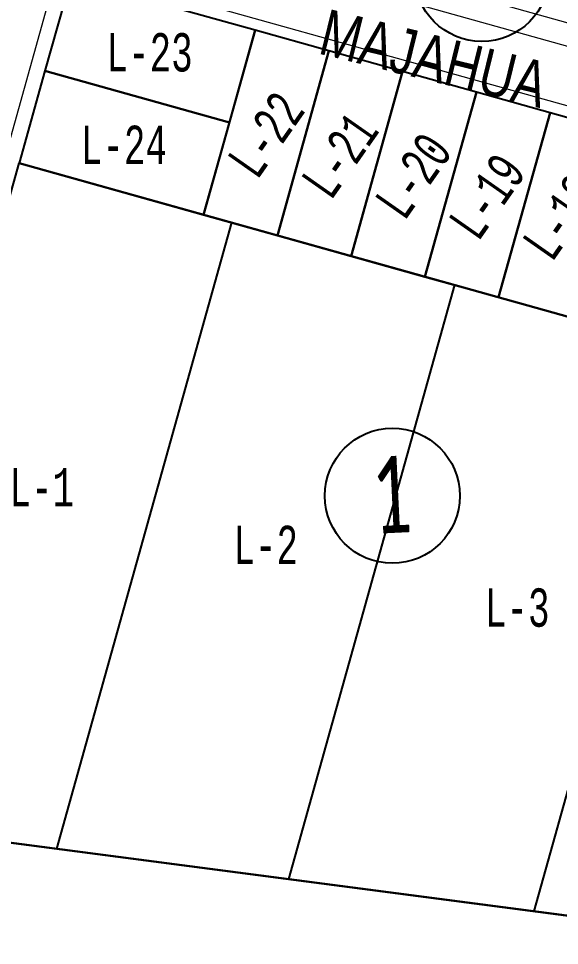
# Model space of a CAD drawing. Header units: millimetres. Extents: x 474016 to 477875, y 2288607 to 2292200.
# Drawn here: x 474418.1 to 474488.7, y 2288757.8 to 2288878.8 of the extents above; entities that cross this region are included whole.
import ezdxf
from ezdxf.enums import TextEntityAlignment as Align

# ---------------------------------------------------------------- set-up
doc = ezdxf.new("R2010")
doc.units = ezdxf.units.MM
doc.header["$LTSCALE"] = 50
for name, color, linetype, lineweight in [('BANQUETA', 251, 'Continuous', 5), ('JARDINES', 98, 'Continuous', 13), ('NO DE MZ', 3, 'Continuous', 18), ('vialidad', 5, 'Continuous', 13)]:
    doc.layers.add(name, color=color, linetype=linetype, lineweight=lineweight)
for name, color, linetype in [('CVL_COLIND', 3, 'Continuous'), ('CVL_LOTIF', 1, 'Continuous'), ('POLIG. FISICO-TOPOGRAF', 194, 'Continuous'), ('POLIGONALGRAL', 7, 'Continuous')]:
    doc.layers.add(name, color=color, linetype=linetype)
doc.layers.add('MZ Y LT', color=7, linetype='Continuous', lineweight=13, true_color=0x0d2bf2)
doc.styles.add('Legend', font='calibri.ttf')
doc.styles.add('MONOTXT4', font='MONOTXT4.shx', dxfattribs={"width": 0.55})
doc.styles.get("Standard").update_dxf_attribs({"font": 'arial.ttf'})

msp = doc.modelspace()

# ---------------------------------------------------------------- linework, layer by layer
msp.add_line((474392.26, 2288774.48), (474519.47, 2288757.84))
for points in [[(474538.59, 2288826.26), (474418.2, 2288859.9)], [(474538.59, 2288826.26), (474418.2, 2288859.9)], [(474015.96, 2288823.71), (474519.47, 2288757.84)]]:
    msp.add_lwpolyline(points)
at = {"color": 3}
for centre in [(474478.61, 2288884.6), (474466.92, 2288816.51)]:
    msp.add_circle(centre, 8.81, dxfattribs=at)
at = {"layer": 'BANQUETA'}
msp.add_lwpolyline([(474545.72, 2288851.78), (474425.33, 2288885.42, 0.414214), (474422.86, 2288884.03), (474392.26, 2288774.48)], format="xyb", dxfattribs=at)
at = {"layer": 'CVL_COLIND'}
msp.add_lwpolyline([(474445.64, 2288865.21), (474421.56, 2288871.94)], dxfattribs=at)
at = {"layer": 'CVL_LOTIF'}
for p, q in [((474445.9, 2288852.15), (474423.08, 2288770.45)), ((474475.03, 2288844.02), (474453.37, 2288766.49)), ((474505.82, 2288835.42), (474485.39, 2288762.3))]:
    msp.add_line(p, q, dxfattribs=at)
for points in [[(474449, 2288877.25), (474424.92, 2288883.97), (474421.56, 2288871.94), (474445.64, 2288865.21)], [(474458.63, 2288874.56), (474449, 2288877.25), (474442.27, 2288853.17), (474451.9, 2288850.48)], [(474468.26, 2288871.87), (474458.63, 2288874.56), (474451.9, 2288850.48), (474461.54, 2288847.79)], [(474445.64, 2288865.21), (474421.56, 2288871.94), (474418.2, 2288859.9), (474442.27, 2288853.17)], [(474477.89, 2288869.17), (474468.26, 2288871.87), (474461.54, 2288847.79), (474471.17, 2288845.1)], [(474487.53, 2288866.48), (474477.89, 2288869.17), (474471.17, 2288845.1), (474480.8, 2288842.41)], [(474497.16, 2288863.79), (474487.53, 2288866.48), (474480.8, 2288842.41), (474490.43, 2288839.71)], [(474538.59, 2288826.26), (474519.47, 2288757.84), (474394.26, 2288774.22), (474418.2, 2288859.9)]]:
    msp.add_lwpolyline(points, close=True, dxfattribs=at)
at = {"layer": 'JARDINES'}
msp.add_lwpolyline([(474537.56, 2288864.93, -0.388075), (474536.75, 2288862.04), (474427.92, 2288892.44, -0.386646), (474428.73, 2288895.33)], format="xyb", close=True, dxfattribs=at)
at = {"layer": 'POLIG. FISICO-TOPOGRAF'}
msp.add_lwpolyline([(474142.51, 2288807.16), (474015.96, 2288823.71), (474235.19, 2289764.41), (474514.9, 2290677.03), (474993.89, 2291112.49), (475533.74, 2290888.92), (474404.54, 2289616.52), (474693.54, 2289380.89), (474519.47, 2288757.84), (474392.26, 2288774.48)], dxfattribs=at)
at = {"layer": 'POLIGONALGRAL', "color": 3}
msp.add_lwpolyline([(474015.96, 2288823.71), (474235.19, 2289764.41), (474345.03, 2290122.78), (474674.08, 2289920.25), (474404.54, 2289616.52), (474693.54, 2289380.89), (474519.47, 2288757.84)], close=True, dxfattribs=at)

# ---------------------------------------------------------------- texts
at = {"layer": 'MZ Y LT', "lineweight": 13, "style": 'MONOTXT4', "width": 0.65}
for s, p in [('L-23', (474435.22, 2288874.38)), ('L-24', (474431.86, 2288862.34)), ('L-1', (474421.14, 2288817.62)), ('L-2', (474450.38, 2288810.14)), ('L-3', (474483.23, 2288801.93))]:
    msp.add_text(s, height=5, dxfattribs=at).set_placement(p, align=Align.MIDDLE)
for s, p in [('L-22', (474450.39, 2288863.65)), ('L-21', (474460.02, 2288860.96)), ('L-20', (474469.66, 2288858.27)), ('L-19', (474479.29, 2288855.58)), ('L-18', (474488.92, 2288852.89))]:
    msp.add_text(s, height=5, rotation=55, dxfattribs=at).set_placement(p, align=Align.MIDDLE)
at = {"layer": 'NO DE MZ', "lineweight": 9, "style": 'Legend', "width": 0.65}
msp.add_text('1', height=10, rotation=2.7155, dxfattribs=at).set_placement((474466.81, 2288816.68), align=Align.MIDDLE)
at = {"layer": 'vialidad', "color": 5, "width": 0.75}
msp.add_text('MAJAHUA', height=6, rotation=346.1813, dxfattribs=at).set_placement((474472.35, 2288873.54), align=Align.MIDDLE)

doc.saveas('drawing.dxf')
